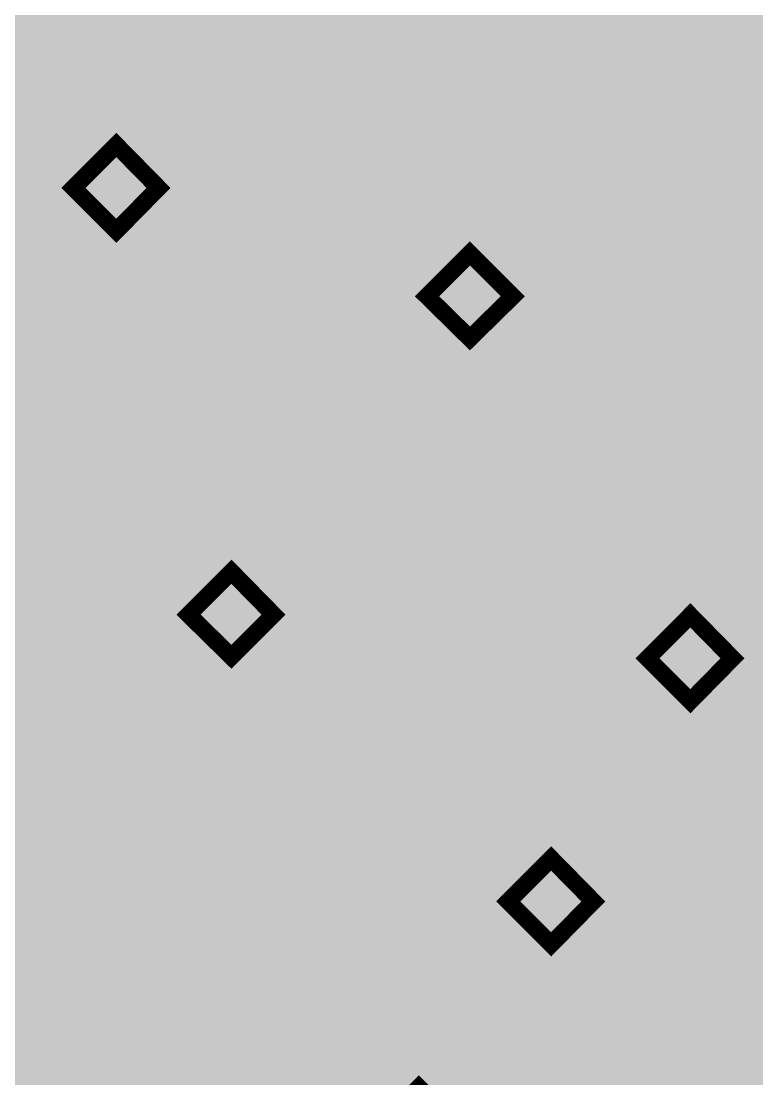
# Model space of a CAD drawing. Header units: millimetres. Extents: x 92 to 588, y 96 to 434.
# Drawn here: x 454.58 to 471.83, y 353.57 to 378.36 of the extents above; entities that cross this region are included whole.
import ezdxf

# ---------------------------------------------------------------- set-up
doc = ezdxf.new("R2010")
doc.units = ezdxf.units.MM
doc.layers.add('H', color=7, linetype='Continuous')
doc.layers.add('P', color=7, linetype='Continuous')

msp = doc.modelspace()

# ---------------------------------------------------------------- hatches: boundary and pattern name
at = {"layer": 'H', "linetype": 'Continuous'}
for points in [[(291.162, 223.903), (291.162, 433.788), (588.166, 433.788), (588.166, 223.903), (291.162, 223.903)], [(457.814, 375.28), (457.726, 375.28), (457.567, 375.315), (457.497, 375.35), (457.426, 375.368), (457.285, 375.456), (457.232, 375.527), (457.179, 375.597), (457.073, 375.773), (457.02, 375.897), (456.985, 376.02), (456.95, 376.303), (456.95, 376.638), (456.985, 376.938), (457.02, 377.079), (457.056, 377.22), (457.162, 377.449), (457.232, 377.555), (457.303, 377.643), (457.497, 377.802), (457.603, 377.855), (457.708, 377.908), (457.973, 377.961), (458.114, 377.978), (458.202, 377.961), (458.273, 377.961), (458.343, 377.943), (458.396, 377.943), (458.396, 377.608), (458.343, 377.626), (458.255, 377.643), (458.167, 377.661), (458.061, 377.678), (457.991, 377.678), (457.832, 377.643), (457.708, 377.59), (457.585, 377.502), (457.55, 377.449), (457.497, 377.396), (457.409, 377.255), (457.356, 377.096), (457.32, 376.92), (457.303, 376.814), (457.426, 376.62), (457.303, 376.567), (457.303, 376.532), (457.303, 376.444), (457.303, 376.391), (457.303, 376.267), (457.338, 376.056), (457.356, 375.968), (457.373, 375.879), (457.444, 375.756), (457.479, 375.721), (457.567, 375.65), (457.638, 375.597), (457.726, 375.579), (457.814, 375.562), (457.902, 375.579), (458.044, 375.632), (458.114, 375.685), (458.149, 375.721), (458.185, 375.756), (458.22, 375.844), (458.273, 376.02), (458.273, 376.162), (458.273, 376.232), (458.255, 376.373), (458.238, 376.426), (458.22, 376.479), (458.149, 376.567), (458.096, 376.62), (458.061, 376.638), (457.991, 376.673), (457.938, 376.691), (457.867, 376.708), (457.761, 376.708), (457.655, 376.691), (457.532, 376.673), (457.426, 376.62), (457.303, 376.814), (457.426, 376.885), (457.567, 376.938), (457.62, 376.955), (457.761, 376.991), (457.85, 376.991), (457.991, 376.991), (458.114, 376.955), (458.167, 376.938), (458.29, 376.885), (458.343, 376.832), (458.414, 376.779), (458.52, 376.638), (458.555, 376.567), (458.59, 376.479), (458.626, 376.285), (458.626, 376.179), (458.626, 376.073), (458.59, 375.897), (458.555, 375.809), (458.52, 375.721), (458.432, 375.579), (458.379, 375.527), (458.326, 375.474), (458.202, 375.385), (458.132, 375.35), (458.044, 375.315), (457.885, 375.28), (457.814, 375.28)], [(459.631, 375.28), (459.525, 375.28), (459.331, 375.315), (459.243, 375.333), (459.067, 375.385), (458.925, 375.438), (458.925, 375.809), (459.067, 375.738), (459.243, 375.65), (459.331, 375.632), (459.508, 375.579), (459.596, 375.579), (459.702, 375.597), (459.825, 375.615), (459.86, 375.632), (459.966, 375.685), (460.001, 375.721), (460.054, 375.809), (460.107, 375.897), (460.125, 375.95), (460.143, 376.056), (460.143, 376.197), (460.107, 376.32), (460.09, 376.356), (460.072, 376.408), (460.019, 376.479), (459.984, 376.497), (459.913, 376.55), (459.807, 376.567), (459.702, 376.585), (459.596, 376.603), (459.455, 376.603), (459.455, 376.885), (459.56, 376.885), (459.666, 376.885), (459.86, 376.938), (459.949, 376.991), (459.984, 377.026), (460.037, 377.096), (460.09, 377.22), (460.09, 377.308), (460.09, 377.361), (460.072, 377.449), (460.054, 377.484), (460.037, 377.52), (459.984, 377.573), (459.949, 377.59), (459.878, 377.643), (459.807, 377.661), (459.719, 377.678), (459.631, 377.678), (459.543, 377.678), (459.455, 377.661), (459.349, 377.626), (459.261, 377.59), (459.19, 377.555), (459.12, 377.52), (459.067, 377.484), (459.014, 377.449), (458.996, 377.82), (459.12, 377.873), (459.296, 377.925), (459.384, 377.943), (459.578, 377.978), (459.666, 377.978), (459.825, 377.978), (459.966, 377.943), (460.037, 377.925), (460.16, 377.873), (460.213, 377.837), (460.266, 377.784), (460.354, 377.678), (460.39, 377.626), (460.407, 377.573), (460.442, 377.432), (460.442, 377.361), (460.425, 377.255), (460.354, 377.061), (460.301, 376.973), (460.231, 376.902), (460.054, 376.797), (459.966, 376.779), (460.037, 376.726), (460.143, 376.691), (460.231, 376.655), (460.301, 376.585), (460.354, 376.55), (460.407, 376.444), (460.442, 376.391), (460.46, 376.338), (460.495, 376.179), (460.495, 376.02), (460.46, 375.862), (460.425, 375.791), (460.39, 375.703), (460.319, 375.579), (460.266, 375.527), (460.195, 375.474), (460.072, 375.385), (459.984, 375.35), (459.913, 375.315), (459.719, 375.28), (459.631, 375.28)], [(462.771, 375.28), (462.665, 375.28), (462.489, 375.315), (462.418, 375.333), (462.347, 375.368), (462.206, 375.456), (462.153, 375.509), (462.1, 375.562), (462.012, 375.685), (461.977, 375.756), (461.959, 375.826), (461.924, 375.968), (461.924, 376.056), (461.924, 376.162), (461.995, 376.356), (462.03, 376.444), (462.1, 376.514), (462.259, 376.655), (462.365, 376.726), (462.506, 376.585), (462.4, 376.461), (462.347, 376.391), (462.312, 376.32), (462.277, 376.162), (462.277, 376.073), (462.277, 375.968), (462.347, 375.773), (462.418, 375.685), (462.489, 375.615), (462.665, 375.544), (462.771, 375.544), (462.877, 375.544), (463.053, 375.615), (463.124, 375.668), (463.176, 375.738), (463.247, 375.915), (463.247, 376.02), (463.247, 376.109), (463.212, 376.232), (463.194, 376.285), (463.159, 376.32), (463.035, 376.426), (462.947, 376.461), (462.877, 376.497), (462.788, 376.55), (462.683, 376.585), (462.577, 376.638), (462.506, 376.585), (462.365, 376.726), (462.277, 376.779), (462.136, 376.902), (462.083, 376.973), (462.03, 377.043), (461.995, 377.202), (461.995, 377.308), (461.995, 377.379), (462.012, 377.502), (462.065, 377.626), (462.153, 377.731), (462.206, 377.784), (462.259, 377.837), (462.383, 377.908), (462.524, 377.961), (462.683, 377.978), (462.771, 377.978), (462.859, 377.978), (463.018, 377.961), (463.159, 377.908), (463.282, 377.837), (463.388, 377.749), (463.459, 377.643), (463.512, 377.52), (463.547, 377.396), (463.547, 377.326), (463.547, 377.238), (463.494, 377.061), (463.441, 376.973), (463.388, 376.902), (463.247, 376.761), (463.159, 376.708), (463.018, 376.867), (463.124, 376.973), (463.159, 377.043), (463.176, 377.096), (463.194, 377.238), (463.212, 377.326), (463.194, 377.396), (463.141, 377.555), (463.088, 377.608), (463.053, 377.643), (462.982, 377.678), (462.859, 377.714), (462.771, 377.731), (462.665, 377.714), (462.524, 377.678), (462.453, 377.626), (462.418, 377.59), (462.383, 377.537), (462.347, 377.432), (462.33, 377.343), (462.33, 377.273), (462.365, 377.167), (462.4, 377.132), (462.436, 377.079), (462.524, 377.008), (462.577, 376.973), (462.647, 376.938), (462.753, 376.885), (462.859, 376.832), (462.947, 376.797), (463.018, 376.867), (463.159, 376.708), (463.265, 376.655), (463.423, 376.514), (463.494, 376.444), (463.547, 376.373), (463.6, 376.179), (463.617, 376.056), (463.6, 375.985), (463.582, 375.826), (463.512, 375.685), (463.423, 375.562), (463.37, 375.509), (463.3, 375.456), (463.176, 375.368), (463.018, 375.315), (462.859, 375.28), (462.771, 375.28)], [(464.076, 375.333), (465.258, 377.626), (463.917, 377.626), (463.917, 377.925), (465.558, 377.925), (465.558, 377.537), (464.429, 375.333), (464.076, 375.333)], [(461.025, 375.333), (461.025, 375.826), (461.448, 375.826), (461.448, 375.333), (461.025, 375.333)], [(456.809, 373.445), (455.803, 374.451), (456.809, 375.456), (457.797, 374.451), (456.809, 373.445)], [(465.099, 370.923), (464.094, 371.911), (465.099, 372.916), (466.105, 371.911), (465.099, 370.923)], [(467.639, 369.723), (467.48, 369.759), (467.41, 369.776), (467.339, 369.812), (467.216, 369.9), (467.163, 369.953), (467.092, 370.023), (466.986, 370.217), (466.951, 370.323), (466.916, 370.447), (466.881, 370.746), (466.881, 370.905), (466.881, 371.082), (466.916, 371.381), (466.951, 371.523), (466.986, 371.646), (467.092, 371.893), (467.163, 371.999), (467.233, 372.087), (467.41, 372.246), (467.516, 372.299), (467.639, 372.352), (467.886, 372.404), (468.027, 372.404), (468.115, 372.404), (468.204, 372.404), (468.274, 372.387), (468.327, 372.369), (468.327, 372.034), (468.256, 372.069), (468.186, 372.087), (468.08, 372.105), (467.992, 372.105), (467.904, 372.105), (467.763, 372.087), (467.639, 372.034), (467.516, 371.946), (467.463, 371.893), (467.427, 371.84), (467.339, 371.699), (467.286, 371.54), (467.251, 371.346), (467.233, 371.24), (467.339, 371.064), (467.233, 370.993), (467.233, 370.958), (467.233, 370.923), (467.233, 370.711), (467.251, 370.482), (467.286, 370.394), (467.304, 370.323), (467.375, 370.2), (467.41, 370.147), (467.48, 370.076), (467.569, 370.041), (467.639, 370.006), (467.727, 370.006), (467.833, 370.006), (467.957, 370.058), (468.045, 370.111), (468.062, 370.147), (468.098, 370.2), (468.151, 370.288), (468.204, 370.464), (468.204, 370.605), (468.204, 370.676), (468.186, 370.817), (468.151, 370.87), (468.133, 370.923), (468.062, 371.011), (468.027, 371.046), (467.992, 371.082), (467.904, 371.117), (467.868, 371.117), (467.78, 371.134), (467.692, 371.134), (467.569, 371.134), (467.463, 371.099), (467.339, 371.064), (467.233, 371.24), (467.357, 371.328), (467.48, 371.381), (467.551, 371.399), (467.692, 371.417), (467.763, 371.434), (467.921, 371.417), (468.027, 371.399), (468.098, 371.381), (468.204, 371.311), (468.274, 371.276), (468.345, 371.223), (468.45, 371.082), (468.486, 370.993), (468.521, 370.923), (468.556, 370.729), (468.556, 370.605), (468.556, 370.517), (468.521, 370.323), (468.486, 370.253), (468.45, 370.164), (468.362, 370.023), (468.309, 369.97), (468.256, 369.9), (468.115, 369.812), (468.045, 369.776), (467.974, 369.759), (467.815, 369.723), (467.639, 369.723)], [(469.456, 369.723), (469.262, 369.741), (469.156, 369.776), (468.98, 369.812), (468.839, 369.882), (468.839, 370.253), (468.997, 370.164), (469.156, 370.094), (469.244, 370.058), (469.438, 370.023), (469.526, 370.023), (469.632, 370.023), (469.738, 370.058), (469.791, 370.076), (469.879, 370.129), (469.915, 370.164), (469.985, 370.253), (470.02, 370.341), (470.038, 370.376), (470.056, 370.499), (470.056, 370.57), (470.056, 370.641), (470.038, 370.746), (470.02, 370.799), (470.003, 370.835), (469.95, 370.905), (469.915, 370.94), (469.826, 370.993), (469.738, 371.011), (469.632, 371.029), (469.526, 371.029), (469.368, 371.029), (469.368, 371.328), (469.491, 371.328), (469.597, 371.328), (469.791, 371.381), (469.862, 371.434), (469.897, 371.452), (469.95, 371.523), (470.003, 371.646), (470.02, 371.752), (470.003, 371.805), (469.985, 371.893), (469.967, 371.928), (469.95, 371.963), (469.915, 372.016), (469.879, 372.034), (469.809, 372.069), (469.738, 372.087), (469.65, 372.105), (469.562, 372.105), (469.474, 372.105), (469.368, 372.087), (469.28, 372.069), (469.191, 372.034), (469.103, 371.999), (469.05, 371.963), (468.98, 371.928), (468.927, 371.893), (468.909, 372.246), (469.033, 372.316), (469.227, 372.369), (469.315, 372.387), (469.509, 372.404), (469.597, 372.422), (469.756, 372.404), (469.897, 372.369), (469.967, 372.352), (470.073, 372.299), (470.126, 372.263), (470.179, 372.228), (470.267, 372.122), (470.303, 372.069), (470.338, 371.999), (470.355, 371.875), (470.355, 371.787), (470.355, 371.681), (470.285, 371.505), (470.214, 371.417), (470.144, 371.346), (469.985, 371.24), (469.879, 371.205), (469.967, 371.17), (470.056, 371.134), (470.144, 371.082), (470.232, 371.011), (470.267, 370.976), (470.338, 370.888), (470.355, 370.835), (470.391, 370.764), (470.408, 370.623), (470.408, 370.535), (470.408, 370.464), (470.373, 370.288), (470.355, 370.217), (470.32, 370.147), (470.232, 370.023), (470.179, 369.953), (470.126, 369.9), (469.985, 369.812), (469.915, 369.776), (469.826, 369.759), (469.65, 369.723), (469.456, 369.723)], [(457.215, 368.436), (457.126, 368.436), (456.968, 368.471), (456.897, 368.489), (456.826, 368.524), (456.703, 368.612), (456.65, 368.665), (456.58, 368.753), (456.474, 368.93), (456.438, 369.053), (456.403, 369.177), (456.368, 369.459), (456.368, 369.618), (456.368, 369.794), (456.403, 370.094), (456.438, 370.235), (456.474, 370.358), (456.58, 370.605), (456.65, 370.711), (456.721, 370.799), (456.897, 370.958), (457.003, 371.011), (457.126, 371.064), (457.373, 371.117), (457.514, 371.117), (457.603, 371.117), (457.673, 371.117), (457.761, 371.099), (457.814, 371.082), (457.814, 370.764), (457.744, 370.782), (457.655, 370.799), (457.567, 370.817), (457.479, 370.817), (457.391, 370.817), (457.25, 370.799), (457.109, 370.746), (457.003, 370.658), (456.95, 370.605), (456.897, 370.552), (456.826, 370.411), (456.774, 370.253), (456.721, 370.058), (456.721, 369.953), (456.826, 369.776), (456.721, 369.706), (456.703, 369.635), (456.703, 369.423), (456.738, 369.212), (456.756, 369.124), (456.791, 369.035), (456.862, 368.912), (456.897, 368.859), (456.968, 368.788), (457.056, 368.753), (457.126, 368.718), (457.215, 368.718), (457.32, 368.718), (457.444, 368.771), (457.514, 368.841), (457.55, 368.877), (457.585, 368.912), (457.638, 369), (457.673, 369.177), (457.691, 369.318), (457.691, 369.388), (457.655, 369.529), (457.638, 369.582), (457.62, 369.635), (457.55, 369.723), (457.514, 369.759), (457.479, 369.794), (457.391, 369.829), (457.356, 369.847), (457.267, 369.847), (457.179, 369.864), (457.056, 369.847), (456.95, 369.812), (456.826, 369.776), (456.721, 369.953), (456.844, 370.041), (456.968, 370.094), (457.038, 370.111), (457.179, 370.147), (457.25, 370.147), (457.391, 370.129), (457.514, 370.111), (457.585, 370.094), (457.691, 370.041), (457.761, 369.988), (457.832, 369.935), (457.938, 369.794), (457.973, 369.723), (457.991, 369.635), (458.026, 369.441), (458.044, 369.335), (458.026, 369.229), (458.008, 369.053), (457.973, 368.965), (457.938, 368.877), (457.85, 368.736), (457.797, 368.683), (457.726, 368.63), (457.603, 368.524), (457.532, 368.506), (457.461, 368.471), (457.303, 368.436), (457.215, 368.436)], [(459.031, 368.436), (458.943, 368.436), (458.749, 368.471), (458.643, 368.489), (458.467, 368.542), (458.326, 368.594), (458.326, 368.965), (458.467, 368.877), (458.643, 368.806), (458.731, 368.771), (458.925, 368.736), (459.014, 368.736), (459.12, 368.736), (459.225, 368.771), (459.278, 368.788), (459.366, 368.841), (459.402, 368.877), (459.472, 368.965), (459.508, 369.053), (459.525, 369.106), (459.543, 369.212), (459.543, 369.282), (459.543, 369.353), (459.525, 369.459), (459.49, 369.565), (459.419, 369.635), (459.384, 369.653), (459.314, 369.706), (459.225, 369.723), (459.12, 369.741), (458.996, 369.741), (458.855, 369.741), (458.855, 370.041), (458.978, 370.041), (459.084, 370.041), (459.278, 370.094), (459.349, 370.147), (459.384, 370.182), (459.437, 370.235), (459.49, 370.376), (459.49, 370.464), (459.49, 370.517), (459.472, 370.605), (459.437, 370.676), (459.384, 370.729), (459.366, 370.746), (459.296, 370.782), (459.208, 370.817), (459.137, 370.817), (459.049, 370.835), (458.961, 370.817), (458.855, 370.799), (458.767, 370.782), (458.679, 370.746), (458.59, 370.711), (458.537, 370.676), (458.467, 370.641), (458.414, 370.605), (458.396, 370.976), (458.52, 371.029), (458.714, 371.082), (458.802, 371.099), (458.978, 371.134), (459.067, 371.134), (459.243, 371.117), (459.384, 371.099), (459.437, 371.082), (459.56, 371.011), (459.613, 370.976), (459.666, 370.94), (459.755, 370.835), (459.79, 370.782), (459.825, 370.729), (459.843, 370.588), (459.843, 370.499), (459.843, 370.394), (459.772, 370.217), (459.702, 370.129), (459.631, 370.058), (459.472, 369.953), (459.366, 369.917), (459.455, 369.882), (459.543, 369.847), (459.631, 369.812), (459.719, 369.741), (459.755, 369.688), (459.825, 369.6), (459.843, 369.547), (459.878, 369.476), (459.896, 369.335), (459.896, 369.265), (459.896, 369.177), (459.86, 369.018), (459.843, 368.93), (459.807, 368.859), (459.719, 368.736), (459.666, 368.683), (459.613, 368.612), (459.472, 368.524), (459.402, 368.506), (459.314, 368.471), (459.137, 368.436), (459.031, 368.436)], [(462.418, 368.489), (462.418, 369.388), (462.418, 369.653), (462.418, 370.676), (461.554, 369.653), (462.418, 369.653), (462.418, 369.388), (461.271, 369.388), (461.271, 369.741), (462.436, 371.082), (462.753, 371.082), (462.753, 369.653), (463.053, 369.653), (463.053, 369.388), (462.753, 369.388), (462.753, 368.489), (462.418, 368.489)], [(464.023, 368.436), (463.935, 368.436), (463.741, 368.471), (463.635, 368.489), (463.459, 368.542), (463.318, 368.594), (463.318, 368.965), (463.459, 368.877), (463.635, 368.806), (463.723, 368.771), (463.917, 368.736), (464.005, 368.736), (464.111, 368.736), (464.217, 368.771), (464.27, 368.788), (464.358, 368.841), (464.394, 368.877), (464.464, 368.965), (464.499, 369.053), (464.517, 369.106), (464.535, 369.212), (464.535, 369.353), (464.517, 369.459), (464.499, 369.512), (464.482, 369.565), (464.411, 369.635), (464.376, 369.653), (464.305, 369.706), (464.217, 369.723), (464.111, 369.741), (463.988, 369.741), (463.847, 369.741), (463.847, 370.041), (463.97, 370.041), (464.076, 370.041), (464.27, 370.094), (464.341, 370.147), (464.376, 370.182), (464.429, 370.235), (464.482, 370.376), (464.482, 370.464), (464.482, 370.517), (464.464, 370.605), (464.446, 370.641), (464.429, 370.676), (464.376, 370.729), (464.358, 370.746), (464.288, 370.782), (464.217, 370.817), (464.129, 370.817), (464.041, 370.835), (463.953, 370.817), (463.847, 370.799), (463.759, 370.782), (463.67, 370.746), (463.582, 370.711), (463.529, 370.676), (463.459, 370.641), (463.406, 370.605), (463.388, 370.976), (463.512, 371.029), (463.706, 371.082), (463.794, 371.099), (463.97, 371.134), (464.058, 371.134), (464.235, 371.117), (464.376, 371.099), (464.429, 371.082), (464.552, 371.011), (464.605, 370.976), (464.658, 370.94), (464.746, 370.835), (464.782, 370.782), (464.817, 370.729), (464.835, 370.588), (464.835, 370.499), (464.835, 370.394), (464.764, 370.217), (464.693, 370.129), (464.623, 370.058), (464.464, 369.953), (464.358, 369.917), (464.446, 369.882), (464.535, 369.847), (464.623, 369.812), (464.711, 369.741), (464.746, 369.688), (464.817, 369.6), (464.835, 369.547), (464.87, 369.476), (464.887, 369.335), (464.887, 369.265), (464.887, 369.177), (464.852, 369.018), (464.835, 368.93), (464.799, 368.859), (464.711, 368.736), (464.658, 368.683), (464.605, 368.612), (464.464, 368.524), (464.394, 368.506), (464.305, 368.471), (464.129, 368.436), (464.023, 368.436)], [(470.955, 369.776), (470.955, 370.27), (471.361, 370.27), (471.361, 369.776), (470.955, 369.776)], [(460.442, 368.489), (460.442, 368.983), (460.848, 368.983), (460.848, 368.489), (460.442, 368.489)], [(464.2, 363.179), (464.094, 363.179), (463.9, 363.197), (463.811, 363.232), (463.635, 363.285), (463.494, 363.338), (463.494, 363.708), (463.635, 363.62), (463.811, 363.55), (463.9, 363.514), (464.076, 363.479), (464.182, 363.479), (464.288, 363.479), (464.394, 363.514), (464.446, 363.532), (464.535, 363.585), (464.57, 363.62), (464.623, 363.708), (464.676, 363.797), (464.693, 363.832), (464.711, 363.955), (464.711, 364.097), (464.693, 364.202), (464.676, 364.255), (464.64, 364.308), (464.588, 364.379), (464.552, 364.396), (464.482, 364.449), (464.376, 364.467), (464.288, 364.485), (464.164, 364.485), (464.023, 364.485), (464.023, 364.784), (464.129, 364.784), (464.252, 364.784), (464.429, 364.837), (464.517, 364.89), (464.552, 364.926), (464.605, 364.978), (464.658, 365.102), (464.658, 365.208), (464.658, 365.261), (464.64, 365.349), (464.623, 365.384), (464.605, 365.419), (464.552, 365.472), (464.464, 365.525), (464.376, 365.561), (464.305, 365.561), (464.217, 365.578), (464.111, 365.561), (464.023, 365.543), (463.935, 365.525), (463.829, 365.49), (463.759, 365.455), (463.688, 365.419), (463.635, 365.384), (463.582, 365.349), (463.565, 365.719), (463.688, 365.772), (463.864, 365.825), (463.97, 365.843), (464.147, 365.878), (464.235, 365.878), (464.411, 365.86), (464.535, 365.843), (464.605, 365.825), (464.729, 365.755), (464.782, 365.719), (464.835, 365.684), (464.923, 365.578), (464.958, 365.525), (464.976, 365.472), (465.011, 365.331), (465.011, 365.243), (465.011, 365.137), (464.94, 364.961), (464.87, 364.873), (464.799, 364.802), (464.623, 364.696), (464.535, 364.661), (464.623, 364.626), (464.711, 364.59), (464.799, 364.555), (464.887, 364.485), (464.923, 364.432), (464.993, 364.343), (465.011, 364.291), (465.029, 364.22), (465.064, 364.079), (465.064, 363.92), (465.029, 363.761), (464.993, 363.673), (464.976, 363.603), (464.887, 363.479), (464.835, 363.426), (464.782, 363.356), (464.64, 363.268), (464.552, 363.232), (464.482, 363.215), (464.305, 363.179), (464.2, 363.179)], [(467.004, 363.179), (466.934, 363.179), (466.863, 363.197), (466.775, 363.197), (466.704, 363.215), (466.704, 363.55), (466.775, 363.532), (466.863, 363.497), (466.951, 363.479), (467.057, 363.479), (467.128, 363.479), (467.286, 363.514), (467.41, 363.567), (467.533, 363.656), (467.586, 363.708), (467.639, 363.761), (467.71, 363.903), (467.763, 364.061), (467.798, 364.238), (467.798, 364.343), (467.71, 364.538), (467.798, 364.59), (467.815, 364.661), (467.815, 364.714), (467.815, 364.89), (467.78, 365.102), (467.763, 365.19), (467.745, 365.261), (467.674, 365.384), (467.639, 365.437), (467.586, 365.472), (467.516, 365.543), (467.48, 365.561), (467.392, 365.578), (467.304, 365.578), (467.198, 365.578), (467.075, 365.525), (467.004, 365.472), (466.934, 365.402), (466.881, 365.296), (466.845, 365.137), (466.845, 364.996), (466.845, 364.908), (466.863, 364.784), (466.898, 364.679), (466.969, 364.573), (467.022, 364.538), (467.039, 364.52), (467.128, 364.485), (467.163, 364.467), (467.251, 364.449), (467.339, 364.449), (467.463, 364.449), (467.586, 364.485), (467.71, 364.538), (467.798, 364.343), (467.674, 364.255), (467.533, 364.202), (467.48, 364.185), (467.339, 364.167), (467.269, 364.167), (467.128, 364.167), (467.004, 364.202), (466.951, 364.22), (466.828, 364.273), (466.775, 364.326), (466.704, 364.379), (466.598, 364.502), (466.563, 364.59), (466.528, 364.679), (466.493, 364.873), (466.493, 364.978), (466.493, 365.084), (466.528, 365.261), (466.545, 365.349), (466.581, 365.419), (466.669, 365.561), (466.722, 365.631), (466.792, 365.684), (466.916, 365.772), (466.986, 365.808), (467.075, 365.843), (467.233, 365.86), (467.304, 365.878), (467.392, 365.86), (467.551, 365.843), (467.621, 365.808), (467.692, 365.772), (467.833, 365.684), (467.886, 365.631), (467.939, 365.561), (468.045, 365.384), (468.08, 365.261), (468.115, 365.137), (468.151, 364.855), (468.168, 364.679), (468.151, 364.52), (468.115, 364.22), (468.098, 364.079), (468.045, 363.938), (467.939, 363.691), (467.868, 363.603), (467.798, 363.497), (467.621, 363.338), (467.516, 363.285), (467.41, 363.232), (467.145, 363.179), (467.004, 363.179)], [(462.383, 363.179), (462.295, 363.179), (462.136, 363.215), (462.065, 363.232), (461.995, 363.268), (461.871, 363.356), (461.801, 363.409), (461.748, 363.497), (461.642, 363.673), (461.607, 363.797), (461.571, 363.92), (461.518, 364.202), (461.518, 364.361), (461.518, 364.538), (461.554, 364.837), (461.589, 364.978), (461.624, 365.102), (461.73, 365.349), (461.801, 365.455), (461.889, 365.543), (462.065, 365.702), (462.171, 365.755), (462.277, 365.808), (462.541, 365.86), (462.683, 365.86), (462.771, 365.86), (462.841, 365.86), (462.912, 365.843), (462.982, 365.825), (462.982, 365.49), (462.912, 365.525), (462.824, 365.543), (462.735, 365.561), (462.63, 365.561), (462.559, 365.561), (462.418, 365.543), (462.277, 365.49), (462.171, 365.402), (462.118, 365.349), (462.065, 365.296), (461.995, 365.155), (461.924, 364.996), (461.889, 364.802), (461.871, 364.696), (461.995, 364.52), (461.871, 364.449), (461.871, 364.414), (461.871, 364.379), (461.871, 364.343), (461.871, 364.291), (461.871, 364.167), (461.906, 363.955), (461.924, 363.867), (461.959, 363.779), (462.012, 363.656), (462.048, 363.603), (462.136, 363.532), (462.206, 363.497), (462.295, 363.462), (462.383, 363.462), (462.489, 363.462), (462.612, 363.514), (462.683, 363.585), (462.718, 363.62), (462.753, 363.656), (462.806, 363.744), (462.841, 363.92), (462.841, 364.061), (462.841, 364.132), (462.824, 364.273), (462.806, 364.326), (462.788, 364.379), (462.718, 364.467), (462.665, 364.502), (462.63, 364.538), (462.559, 364.573), (462.524, 364.59), (462.436, 364.59), (462.347, 364.608), (462.224, 364.59), (462.1, 364.555), (461.995, 364.52), (461.871, 364.696), (462.012, 364.784), (462.136, 364.837), (462.206, 364.855), (462.347, 364.89), (462.418, 364.89), (462.559, 364.873), (462.683, 364.855), (462.735, 364.837), (462.859, 364.767), (462.912, 364.732), (462.982, 364.679), (463.088, 364.538), (463.124, 364.467), (463.159, 364.379), (463.194, 364.185), (463.194, 364.079), (463.194, 363.973), (463.159, 363.797), (463.141, 363.708), (463.106, 363.62), (463.018, 363.479), (462.965, 363.426), (462.894, 363.373), (462.771, 363.268), (462.7, 363.25), (462.63, 363.215), (462.471, 363.179), (462.383, 363.179)], [(468.645, 363.232), (469.826, 365.508), (468.486, 365.508), (468.486, 365.825), (470.126, 365.825), (470.126, 365.437), (469.015, 363.232), (468.645, 363.232)], [(459.508, 363.462), (458.502, 364.449), (459.508, 365.455), (460.495, 364.449), (459.508, 363.462)], [(470.267, 362.421), (469.262, 363.426), (470.267, 364.432), (471.255, 363.426), (470.267, 362.421)], [(456.58, 360.974), (456.474, 360.974), (456.297, 361.027), (456.139, 361.098), (455.997, 361.221), (455.962, 361.31), (455.909, 361.398), (455.839, 361.609), (455.786, 361.856), (455.75, 362.156), (455.75, 362.315), (455.75, 362.491), (455.786, 362.791), (455.839, 363.056), (455.909, 363.25), (455.962, 363.338), (456.015, 363.426), (456.139, 363.55), (456.297, 363.62), (456.474, 363.656), (456.58, 363.673), (456.58, 363.373), (456.509, 363.373), (456.385, 363.338), (456.35, 363.303), (456.297, 363.268), (456.227, 363.179), (456.191, 363.109), (456.174, 363.038), (456.139, 362.879), (456.121, 362.774), (456.103, 362.562), (456.103, 362.315), (456.103, 362.068), (456.121, 361.874), (456.139, 361.768), (456.174, 361.609), (456.191, 361.539), (456.227, 361.468), (456.297, 361.38), (456.333, 361.327), (456.385, 361.31), (456.509, 361.257), (456.65, 361.257), (456.774, 361.292), (456.809, 361.327), (456.862, 361.363), (456.932, 361.468), (456.968, 361.539), (456.985, 361.609), (457.02, 361.768), (457.038, 361.856), (457.056, 362.068), (457.056, 362.315), (457.056, 362.58), (457.038, 362.791), (457.02, 362.879), (456.985, 363.038), (456.968, 363.109), (456.932, 363.179), (456.862, 363.268), (456.809, 363.303), (456.774, 363.338), (456.65, 363.373), (456.58, 363.373), (456.58, 363.673), (456.685, 363.656), (456.862, 363.62), (457.02, 363.532), (457.162, 363.409), (457.215, 363.338), (457.25, 363.25), (457.32, 363.038), (457.373, 362.774), (457.409, 362.491), (457.409, 362.156), (457.373, 361.856), (457.32, 361.592), (457.25, 361.38), (457.197, 361.31), (457.144, 361.221), (457.02, 361.098), (456.862, 361.027), (456.685, 360.974), (456.58, 360.974)], [(457.744, 361.027), (457.744, 361.398), (457.92, 361.557), (458.061, 361.698), (458.22, 361.856), (458.361, 362.015), (458.502, 362.174), (458.714, 362.438), (458.767, 362.527), (458.82, 362.633), (458.873, 362.827), (458.873, 362.932), (458.873, 363.038), (458.837, 363.126), (458.82, 363.162), (458.784, 363.232), (458.749, 363.268), (458.696, 363.303), (458.608, 363.338), (458.537, 363.356), (458.432, 363.373), (458.343, 363.356), (458.255, 363.338), (458.149, 363.32), (458.061, 363.285), (457.991, 363.25), (457.92, 363.215), (457.867, 363.179), (457.814, 363.144), (457.797, 363.514), (457.92, 363.567), (458.096, 363.62), (458.185, 363.638), (458.379, 363.673), (458.555, 363.673), (458.714, 363.638), (458.855, 363.585), (458.978, 363.514), (459.031, 363.479), (459.084, 363.426), (459.155, 363.32), (459.208, 363.179), (459.225, 363.038), (459.225, 362.95), (459.225, 362.809), (459.19, 362.668), (459.155, 362.544), (459.102, 362.438), (459.031, 362.333), (458.943, 362.209), (458.855, 362.103), (458.749, 361.998), (458.59, 361.821), (458.396, 361.627), (458.202, 361.451), (458.061, 361.327), (459.349, 361.327), (459.349, 361.027), (457.744, 361.027)], [(465.593, 363.232), (465.593, 363.726), (466.016, 363.726), (466.016, 363.232), (465.593, 363.232)], [(454.833, 361.027), (454.833, 361.521), (455.257, 361.521), (455.257, 361.027), (454.833, 361.027)], [(461.342, 358.558), (461.254, 358.558), (461.095, 358.593), (461.025, 358.628), (460.954, 358.646), (460.813, 358.734), (460.76, 358.805), (460.707, 358.875), (460.601, 359.052), (460.548, 359.175), (460.513, 359.299), (460.478, 359.581), (460.478, 359.757), (460.478, 359.916), (460.513, 360.216), (460.548, 360.357), (460.584, 360.498), (460.689, 360.728), (460.76, 360.833), (460.83, 360.922), (461.025, 361.08), (461.13, 361.133), (461.236, 361.186), (461.501, 361.239), (461.642, 361.257), (461.73, 361.257), (461.801, 361.239), (461.871, 361.239), (461.942, 361.221), (461.942, 360.886), (461.871, 360.904), (461.783, 360.922), (461.695, 360.939), (461.589, 360.957), (461.518, 360.957), (461.36, 360.922), (461.236, 360.869), (461.13, 360.78), (461.077, 360.728), (461.025, 360.675), (460.936, 360.533), (460.883, 360.375), (460.848, 360.198), (460.83, 360.093), (460.954, 359.898), (460.83, 359.846), (460.83, 359.775), (460.83, 359.546), (460.866, 359.334), (460.883, 359.246), (460.901, 359.158), (460.972, 359.034), (461.007, 358.999), (461.095, 358.928), (461.166, 358.875), (461.254, 358.858), (461.342, 358.84), (461.43, 358.858), (461.571, 358.911), (461.642, 358.964), (461.677, 358.999), (461.712, 359.034), (461.748, 359.122), (461.801, 359.299), (461.801, 359.44), (461.801, 359.51), (461.783, 359.652), (461.765, 359.704), (461.748, 359.757), (461.677, 359.846), (461.624, 359.898), (461.589, 359.916), (461.518, 359.951), (461.465, 359.969), (461.395, 359.987), (461.307, 359.987), (461.183, 359.969), (461.06, 359.951), (460.954, 359.898), (460.83, 360.093), (460.954, 360.163), (461.095, 360.216), (461.148, 360.234), (461.307, 360.269), (461.377, 360.269), (461.518, 360.269), (461.642, 360.234), (461.695, 360.216), (461.818, 360.163), (461.871, 360.11), (461.942, 360.057), (462.048, 359.916), (462.083, 359.846), (462.118, 359.757), (462.153, 359.563), (462.153, 359.458), (462.153, 359.352), (462.118, 359.175), (462.083, 359.087), (462.048, 358.999), (461.959, 358.858), (461.906, 358.805), (461.854, 358.752), (461.73, 358.664), (461.66, 358.628), (461.589, 358.593), (461.43, 358.558), (461.342, 358.558)], [(463.494, 358.611), (463.494, 359.51), (463.494, 359.775), (463.494, 360.798), (462.612, 359.775), (463.494, 359.775), (463.494, 359.51), (462.347, 359.51), (462.347, 359.863), (463.512, 361.204), (463.829, 361.204), (463.829, 359.775), (464.129, 359.775), (464.129, 359.51), (463.829, 359.51), (463.829, 358.611), (463.494, 358.611)], [(466.21, 358.558), (466.034, 358.576), (465.858, 358.611), (465.681, 358.646), (465.54, 358.717), (465.54, 359.069), (465.611, 359.052), (465.681, 359.017), (465.752, 358.981), (465.84, 358.946), (465.946, 358.911), (466.034, 358.875), (466.122, 358.858), (466.228, 358.858), (466.334, 358.875), (466.422, 358.893), (466.475, 358.928), (466.563, 358.981), (466.598, 359.017), (466.651, 359.105), (466.687, 359.193), (466.722, 359.316), (466.722, 359.44), (466.722, 359.51), (466.704, 359.616), (466.687, 359.669), (466.669, 359.704), (466.616, 359.775), (466.581, 359.81), (466.545, 359.846), (466.457, 359.898), (466.404, 359.898), (466.281, 359.934), (466.157, 359.934), (466.016, 359.934), (465.875, 359.916), (465.734, 359.881), (465.646, 359.863), (465.646, 361.204), (467.057, 361.204), (467.057, 360.904), (465.981, 360.904), (465.981, 360.216), (466.052, 360.216), (466.157, 360.216), (466.21, 360.216), (466.404, 360.216), (466.545, 360.198), (466.616, 360.163), (466.757, 360.11), (466.81, 360.057), (466.881, 360.004), (466.969, 359.898), (467.004, 359.828), (467.039, 359.74), (467.075, 359.546), (467.075, 359.44), (467.075, 359.352), (467.039, 359.175), (467.022, 359.087), (466.986, 359.017), (466.898, 358.875), (466.845, 358.823), (466.792, 358.752), (466.669, 358.664), (466.581, 358.628), (466.493, 358.593), (466.316, 358.558), (466.21, 358.558)], [(468.239, 358.558), (468.151, 358.558), (467.974, 358.593), (467.886, 358.611), (467.815, 358.646), (467.674, 358.734), (467.621, 358.787), (467.569, 358.84), (467.48, 358.964), (467.463, 359.034), (467.427, 359.105), (467.41, 359.246), (467.392, 359.334), (467.41, 359.44), (467.463, 359.634), (467.516, 359.722), (467.569, 359.793), (467.727, 359.934), (467.833, 360.004), (467.974, 359.863), (467.868, 359.74), (467.833, 359.669), (467.798, 359.599), (467.745, 359.44), (467.745, 359.352), (467.763, 359.246), (467.833, 359.052), (467.886, 358.964), (467.957, 358.893), (468.151, 358.823), (468.239, 358.823), (468.345, 358.823), (468.521, 358.893), (468.592, 358.946), (468.662, 359.017), (468.715, 359.193), (468.733, 359.299), (468.733, 359.387), (468.697, 359.51), (468.662, 359.563), (468.627, 359.599), (468.503, 359.704), (468.433, 359.74), (468.362, 359.775), (468.274, 359.828), (468.168, 359.863), (468.045, 359.916), (467.974, 359.863), (467.833, 360.004), (467.745, 360.057), (467.604, 360.181), (467.551, 360.251), (467.516, 360.322), (467.463, 360.481), (467.463, 360.586), (467.463, 360.657), (467.498, 360.78), (467.551, 360.904), (467.639, 361.01), (467.692, 361.063), (467.745, 361.116), (467.868, 361.186), (468.01, 361.239), (468.151, 361.257), (468.239, 361.257), (468.327, 361.257), (468.486, 361.239), (468.627, 361.186), (468.75, 361.116), (468.856, 361.027), (468.944, 360.922), (468.997, 360.798), (469.015, 360.675), (469.015, 360.604), (469.015, 360.516), (468.962, 360.339), (468.927, 360.251), (468.856, 360.181), (468.715, 360.04), (468.627, 359.987), (468.486, 360.145), (468.592, 360.251), (468.627, 360.322), (468.645, 360.375), (468.68, 360.516), (468.68, 360.604), (468.68, 360.675), (468.609, 360.833), (468.556, 360.886), (468.539, 360.922), (468.468, 360.957), (468.345, 360.992), (468.239, 361.01), (468.151, 360.992), (467.992, 360.957), (467.939, 360.904), (467.904, 360.869), (467.851, 360.816), (467.815, 360.71), (467.815, 360.622), (467.815, 360.551), (467.851, 360.445), (467.868, 360.41), (467.904, 360.357), (467.992, 360.287), (468.062, 360.251), (468.115, 360.216), (468.221, 360.163), (468.327, 360.11), (468.415, 360.075), (468.486, 360.145), (468.627, 359.987), (468.733, 359.934), (468.909, 359.793), (468.962, 359.722), (469.015, 359.652), (469.085, 359.458), (469.085, 359.334), (469.085, 359.263), (469.05, 359.105), (468.997, 358.964), (468.909, 358.84), (468.839, 358.787), (468.786, 358.734), (468.645, 358.646), (468.503, 358.593), (468.327, 358.558), (468.239, 358.558)], [(464.552, 358.611), (464.552, 359.105), (464.976, 359.105), (464.976, 358.611), (464.552, 358.611)], [(467.004, 356.723), (465.999, 357.729), (467.004, 358.734), (467.992, 357.729), (467.004, 356.723)], [(456.015, 352.12), (455.927, 352.12), (455.768, 352.155), (455.698, 352.173), (455.627, 352.208), (455.504, 352.296), (455.451, 352.349), (455.38, 352.437), (455.274, 352.614), (455.239, 352.737), (455.204, 352.861), (455.168, 353.143), (455.168, 353.302), (455.168, 353.478), (455.204, 353.778), (455.239, 353.919), (455.274, 354.042), (455.38, 354.289), (455.451, 354.395), (455.521, 354.483), (455.698, 354.642), (455.803, 354.695), (455.927, 354.748), (456.174, 354.801), (456.315, 354.801), (456.403, 354.801), (456.474, 354.801), (456.562, 354.783), (456.615, 354.766), (456.615, 354.448), (456.544, 354.466), (456.456, 354.483), (456.368, 354.501), (456.28, 354.501), (456.191, 354.501), (456.05, 354.483), (455.927, 354.43), (455.803, 354.342), (455.75, 354.289), (455.698, 354.236), (455.627, 354.095), (455.574, 353.937), (455.521, 353.743), (455.521, 353.637), (455.627, 353.46), (455.521, 353.39), (455.504, 353.319), (455.504, 353.231), (455.521, 353.108), (455.539, 352.896), (455.556, 352.808), (455.592, 352.719), (455.662, 352.596), (455.698, 352.543), (455.768, 352.473), (455.856, 352.437), (455.927, 352.402), (456.015, 352.402), (456.121, 352.402), (456.244, 352.455), (456.315, 352.525), (456.35, 352.561), (456.385, 352.596), (456.438, 352.684), (456.474, 352.861), (456.491, 353.002), (456.491, 353.072), (456.456, 353.213), (456.438, 353.266), (456.421, 353.319), (456.35, 353.407), (456.315, 353.443), (456.28, 353.478), (456.191, 353.513), (456.156, 353.531), (456.068, 353.531), (455.98, 353.548), (455.856, 353.531), (455.75, 353.496), (455.627, 353.46), (455.521, 353.637), (455.645, 353.725), (455.768, 353.778), (455.839, 353.795), (455.98, 353.831), (456.05, 353.831), (456.191, 353.813), (456.315, 353.795), (456.385, 353.778), (456.491, 353.707), (456.562, 353.672), (456.632, 353.619), (456.738, 353.478), (456.774, 353.407), (456.809, 353.319), (456.826, 353.125), (456.844, 353.019), (456.826, 352.913), (456.809, 352.737), (456.774, 352.649), (456.738, 352.561), (456.65, 352.42), (456.597, 352.367), (456.544, 352.314), (456.403, 352.208), (456.333, 352.19), (456.262, 352.155), (456.103, 352.12), (456.015, 352.12)], [(457.85, 352.12), (457.673, 352.12), (457.479, 352.155), (457.32, 352.208), (457.179, 352.261), (457.179, 352.631), (457.25, 352.596), (457.32, 352.561), (457.391, 352.525), (457.479, 352.49), (457.585, 352.473), (457.673, 352.437), (457.761, 352.42), (457.85, 352.42), (457.955, 352.42), (458.061, 352.455), (458.114, 352.473), (458.202, 352.543), (458.238, 352.578), (458.29, 352.667), (458.326, 352.755), (458.361, 352.861), (458.361, 353.002), (458.361, 353.072), (458.343, 353.178), (458.326, 353.231), (458.308, 353.266), (458.255, 353.337), (458.22, 353.372), (458.185, 353.407), (458.079, 353.443), (458.026, 353.46), (457.92, 353.478), (457.797, 353.496), (457.655, 353.496), (457.514, 353.46), (457.373, 353.443), (457.285, 353.425), (457.285, 354.766), (458.696, 354.766), (458.696, 354.448), (457.62, 354.448), (457.62, 353.76), (457.673, 353.778), (457.744, 353.778), (457.797, 353.778), (457.85, 353.778), (458.044, 353.778), (458.185, 353.743), (458.255, 353.725), (458.379, 353.672), (458.449, 353.619), (458.502, 353.566), (458.608, 353.443), (458.643, 353.372), (458.679, 353.302), (458.714, 353.108), (458.714, 353.002), (458.714, 352.913), (458.679, 352.737), (458.661, 352.649), (458.626, 352.578), (458.537, 352.437), (458.485, 352.367), (458.432, 352.314), (458.29, 352.226), (458.22, 352.19), (458.132, 352.155), (457.955, 352.12), (457.85, 352.12)], [(460.901, 352.12), (460.707, 352.12), (460.531, 352.155), (460.354, 352.208), (460.213, 352.261), (460.213, 352.631), (460.284, 352.596), (460.354, 352.561), (460.442, 352.525), (460.531, 352.49), (460.619, 352.473), (460.707, 352.437), (460.795, 352.42), (460.901, 352.42), (461.007, 352.42), (461.113, 352.455), (461.148, 352.473), (461.236, 352.543), (461.271, 352.578), (461.342, 352.667), (461.377, 352.755), (461.395, 352.861), (461.413, 353.002), (461.413, 353.072), (461.395, 353.178), (461.377, 353.231), (461.36, 353.266), (461.289, 353.337), (461.271, 353.372), (461.219, 353.407), (461.13, 353.443), (461.077, 353.46), (460.972, 353.478), (460.83, 353.496), (460.689, 353.496), (460.548, 353.46), (460.425, 353.443), (460.319, 353.425), (460.319, 354.766), (461.748, 354.766), (461.748, 354.448), (460.654, 354.448), (460.654, 353.76), (460.725, 353.778), (460.848, 353.778), (460.901, 353.778), (461.077, 353.778), (461.236, 353.743), (461.307, 353.725), (461.43, 353.672), (461.501, 353.619), (461.554, 353.566), (461.66, 353.443), (461.695, 353.372), (461.73, 353.302), (461.765, 353.108), (461.765, 353.002), (461.765, 352.913), (461.73, 352.737), (461.695, 352.649), (461.677, 352.578), (461.589, 352.437), (461.536, 352.367), (461.483, 352.314), (461.342, 352.226), (461.254, 352.19), (461.183, 352.155), (460.989, 352.12), (460.901, 352.12)], [(462.965, 352.12), (462.877, 352.12), (462.718, 352.155), (462.63, 352.173), (462.559, 352.208), (462.436, 352.296), (462.383, 352.349), (462.312, 352.437), (462.224, 352.614), (462.171, 352.737), (462.136, 352.861), (462.1, 353.143), (462.1, 353.302), (462.1, 353.478), (462.136, 353.778), (462.171, 353.919), (462.206, 354.042), (462.312, 354.289), (462.383, 354.395), (462.453, 354.483), (462.63, 354.642), (462.753, 354.695), (462.859, 354.748), (463.124, 354.801), (463.265, 354.801), (463.353, 354.801), (463.423, 354.801), (463.494, 354.783), (463.547, 354.766), (463.547, 354.448), (463.476, 354.466), (463.406, 354.483), (463.318, 354.501), (463.212, 354.501), (463.141, 354.501), (462.982, 354.483), (462.859, 354.43), (462.735, 354.342), (462.683, 354.289), (462.647, 354.236), (462.559, 354.095), (462.506, 353.937), (462.471, 353.743), (462.453, 353.637), (462.559, 353.46), (462.453, 353.39), (462.453, 353.319), (462.453, 353.108), (462.471, 352.896), (462.506, 352.808), (462.524, 352.719), (462.594, 352.596), (462.63, 352.543), (462.7, 352.473), (462.788, 352.437), (462.877, 352.402), (462.965, 352.402), (463.053, 352.402), (463.194, 352.455), (463.265, 352.525), (463.3, 352.561), (463.318, 352.596), (463.37, 352.684), (463.423, 352.861), (463.423, 353.002), (463.423, 353.072), (463.406, 353.213), (463.388, 353.266), (463.353, 353.319), (463.3, 353.407), (463.247, 353.443), (463.212, 353.478), (463.141, 353.513), (463.088, 353.531), (463, 353.531), (462.912, 353.548), (462.806, 353.531), (462.683, 353.496), (462.559, 353.46), (462.453, 353.637), (462.577, 353.725), (462.718, 353.778), (462.771, 353.795), (462.912, 353.831), (463, 353.831), (463.141, 353.813), (463.265, 353.795), (463.318, 353.778), (463.441, 353.707), (463.494, 353.672), (463.565, 353.619), (463.67, 353.478), (463.706, 353.407), (463.741, 353.319), (463.776, 353.125), (463.776, 353.019), (463.776, 352.913), (463.741, 352.737), (463.706, 352.649), (463.67, 352.561), (463.582, 352.42), (463.529, 352.367), (463.476, 352.314), (463.353, 352.208), (463.282, 352.19), (463.194, 352.155), (463.035, 352.12), (462.965, 352.12)]]:
    msp.add_hatch(color=7, dxfattribs=at).paths.add_polyline_path(points)

# ---------------------------------------------------------------- linework, layer by layer
at = {"layer": 'P', "color": 7, "const_width": 0.4}
for points in [[(455.803, 374.451), (456.809, 373.445), (457.797, 374.451), (456.809, 375.456), (455.803, 374.451), (455.803, 374.451)], [(464.094, 371.911), (465.099, 370.923), (466.105, 371.911), (465.099, 372.916), (464.094, 371.911), (464.094, 371.911)], [(458.502, 364.449), (459.508, 363.462), (460.495, 364.449), (459.508, 365.455), (458.502, 364.449), (458.502, 364.449)], [(469.262, 363.426), (470.267, 362.421), (471.255, 363.426), (470.267, 364.432), (469.262, 363.426), (469.262, 363.426)], [(465.999, 357.729), (467.004, 356.723), (467.992, 357.729), (467.004, 358.734), (465.999, 357.729), (465.999, 357.729)], [(462.894, 352.367), (463.9, 351.361), (464.905, 352.367), (463.9, 353.372), (462.894, 352.367), (462.894, 352.367)]]:
    msp.add_lwpolyline(points, dxfattribs=at)

doc.saveas('drawing.dxf')
